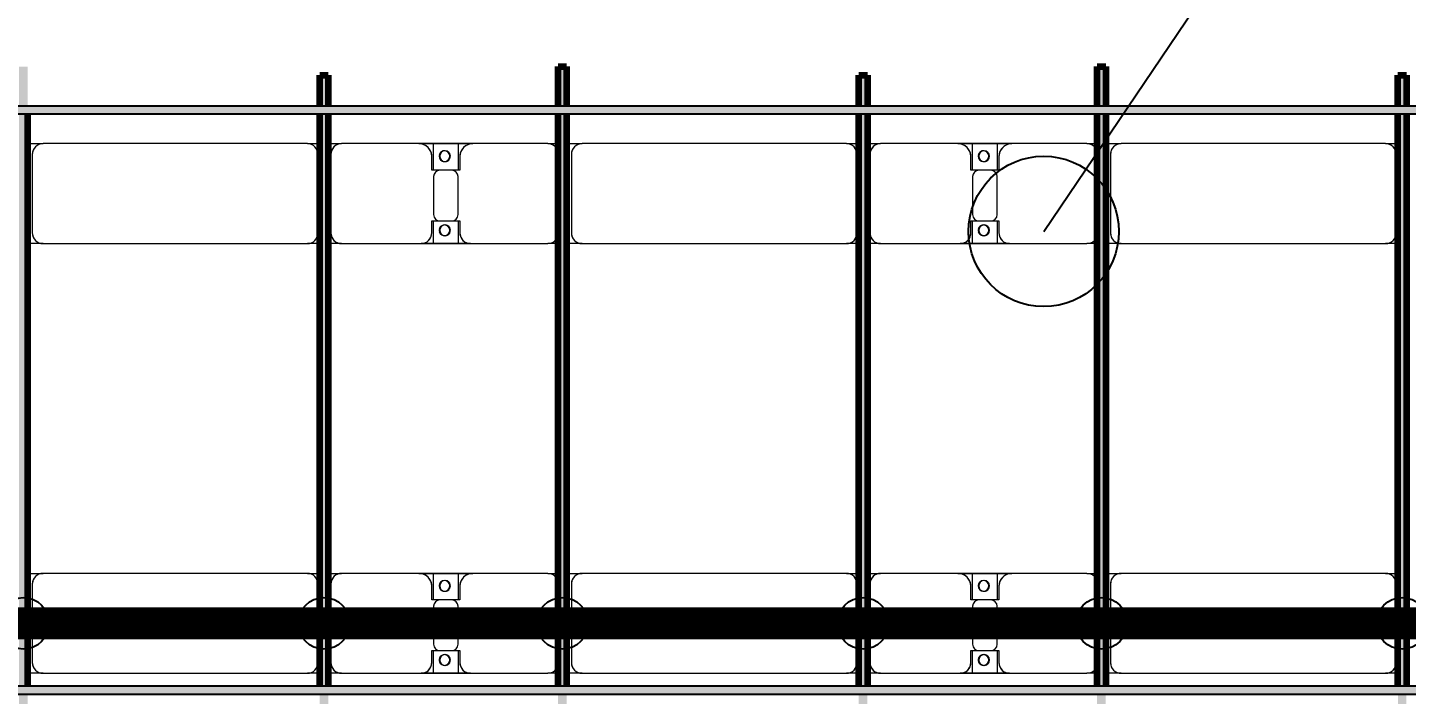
# Model space of a CAD drawing. Header units: millimetres. Extents: x -268744 to 115753, y -96240 to -10461.
# Drawn here: x -179409 to -172989, y -22647 to -19543 of the extents above; entities that cross this region are included whole.
import ezdxf

# ---------------------------------------------------------------- set-up
doc = ezdxf.new("R2010")
doc.units = ezdxf.units.MM
for name, color, linetype, lineweight in [('A-ANNO-DIMS', 211, 'Continuous', 9), ('A-ANNO-DIMS-900', 211, 'Continuous', 9), ('A-GENM', 13, 'Continuous', 9), ('S-BEAM', 12, 'Continuous', 9)]:
    doc.layers.add(name, color=color, linetype=linetype, lineweight=lineweight)
for name, color, linetype in [('GC-BICH NEO', 6, 'Continuous'), ('GC-DAY NEO', 5, 'Continuous'), ('GC-HOP 40x60 GIA CUONG', 1, 'Continuous')]:
    doc.layers.add(name, color=color, linetype=linetype)
doc.styles.add('Trebuchet MS', font='trebuc.ttf', dxfattribs={"width": 0.8, "height": 2700})
doc.dimstyles.new('Arc_Length_-_3mm_Trebuchet_MS_3', dxfattribs={"dimscale": 304.8, "dimtxt": 2783.567448, "dimasz": 2.952756, "dimexe": 4.429134, "dimexo": 4.429134, "dimgap": 0.885827, "dimtad": 1, "dimdec": 0, "dimrnd": 10, "dimzin": 0, "dimdsep": 46, "dimtxsty": 'Trebuchet MS', "dimblk1": 'OBLIQUE', "dimblk2": 'OBLIQUE', "dimsah": 1, "dimcen": 0.09, "dimdle": 2.952756, "dimazin": 0, "dimtfac": 1, "dimtdec": 4, "dimtix": 1, "dimtmove": 0, "dimatfit": 3, "dimfxl": 1, "dimtvp": 1, "dimtfill": 1, "dimtolj": 1, "dimtzin": 0, "dimarcsym": 2})

# ---------------------------------------------------------------- blocks, each defined once
blk = doc.blocks.new('Dầm C52 - Hộp 40x60-104813-KHUNG KẾT CẤU BÈ PIN 1')
at = {"layer": 'S-BEAM', "lineweight": 25}
blk.add_hatch(color=4, dxfattribs=at).paths.add_polyline_path([(-145811, -20), (145811, -20), (145811, 20), (-145811, 20)])
at = {"layer": 'S-BEAM', "color": 4, "lineweight": 25}
for p, q in [((-145811, 20), (145811, 20)), ((145811, -20), (-145811, -20))]:
    blk.add_line(p, q, dxfattribs=at)
blk = doc.blocks.new('Dầm C52 - Hộp 40x60-V24-KHUNG KẾT CẤU BÈ PIN 1')
at = {"layer": 'S-BEAM', "lineweight": 25}
blk.add_hatch(color=4, dxfattribs=at).paths.add_polyline_path([(-145811, -20), (145811, -20), (145811, 20), (-145811, 20)])
at = {"layer": 'S-BEAM', "color": 4, "lineweight": 25}
for p, q in [((-145811, 20), (145811, 20)), ((145811, -20), (-145811, -20))]:
    blk.add_line(p, q, dxfattribs=at)
blk = doc.blocks.new('Dầm C52 - Dầm C52-102502-KHUNG KẾT CẤU BÈ PIN 1')
at = {"layer": 'S-BEAM', "lineweight": 140}
h = blk.add_hatch(color=1, dxfattribs=at)
h.paths.add_polyline_path([(-25480.9, 20), (-25480.9, -20), (-25440.9, -20), (-25440.9, 20)])
h.paths.add_polyline_path([(-25400.9, 20), (-25400.9, -20), (-19440.9, -20), (-19443, 20), (-24983.5, 20)])
h.paths.add_polyline_path([(-19400.9, 20), (-19400.9, -20), (-13440.9, -20), (-13440.9, 20), (-18981.3, 20)])
h.paths.add_polyline_path([(-13400.9, -20), (-7440.9, -20), (-7440.9, 20), (-13400.9, 20)])
h.paths.add_polyline_path([(-7400.9, -20), (-1440.9, -20), (-1440.9, 20), (-7400.9, 20)])
h.paths.add_polyline_path([(-1400.9, -20), (4559.1, -20), (4559.1, 20), (-1400.9, 20)])
h.paths.add_polyline_path([(4599.1, 20), (4599.1, -20), (10559.1, -20), (10559.1, 20), (5027.2, 20)])
h.paths.add_polyline_path([(10599.1, -20), (16559.1, -20), (16559.1, 20), (10599.1, 20)])
h.paths.add_polyline_path([(16599.1, 20), (16599.1, -20), (22559.1, -20), (22559.1, 20), (17031.5, 20)])
h.paths.add_polyline_path([(22599.1, -20), (25259.1, -20), (25259.1, 20), (22599.1, 20)])
h.paths.add_polyline_path([(25299.1, -20), (25480.9, -20), (25480.9, 20), (25299.1, 20)])
at = {"layer": 'S-BEAM', "color": 1, "lineweight": 140}
blk.add_line((25259.1, -20), (22599.1, -20), dxfattribs=at)
blk = doc.blocks.new('Dầm C52 - Dầm C52-102503-KHUNG KẾT CẤU BÈ PIN 1')
at = {"layer": 'S-BEAM', "lineweight": 140}
h = blk.add_hatch(color=1, dxfattribs=at)
h.paths.add_polyline_path([(-25480.9, 20), (-25480.9, -20), (-25440.9, -20), (-25440.9, 20)])
h.paths.add_polyline_path([(-25400.9, 20), (-25400.9, -20), (-19440.9, -20), (-19443, 20), (-24983.5, 20)])
h.paths.add_polyline_path([(-19400.9, 20), (-19400.9, -20), (-13440.9, -20), (-13440.9, 20), (-17596.2, 20)])
h.paths.add_polyline_path([(-13400.9, -20), (-7440.9, -20), (-7440.9, 20), (-13400.9, 20)])
h.paths.add_polyline_path([(-7400.9, -20), (-1440.9, -20), (-1440.9, 20), (-7400.9, 20)])
h.paths.add_polyline_path([(-1400.9, -20), (4559.1, -20), (4559.1, 20), (-1400.9, 20)])
h.paths.add_polyline_path([(4599.1, -20), (10559.1, -20), (10559.1, 20), (4599.1, 20)])
h.paths.add_polyline_path([(10599.1, 20), (10599.1, -20), (16559.1, -20), (16559.1, 20), (11952.8, 20)])
h.paths.add_polyline_path([(16599.1, -20), (22559.1, -20), (22559.1, 20), (16599.1, 20)])
h.paths.add_polyline_path([(22599.1, -20), (25259.1, -20), (25259.1, 20), (22599.1, 20)])
h.paths.add_polyline_path([(25299.1, -20), (25441.8, -20), (25441.8, 20), (25299.1, 20)])
at = {"layer": 'S-BEAM', "color": 1, "lineweight": 140}
for p, q in [((22599.1, 20), (25259.1, 20)), ((25299.1, 20), (25441.8, 20)), ((25441.8, 20), (25441.8, -20)), ((25259.1, -20), (22599.1, -20)), ((25441.8, -20), (25299.1, -20))]:
    blk.add_line(p, q, dxfattribs=at)
blk = doc.blocks.new('Dầm C52 - Dầm C52-V2-KHUNG KẾT CẤU BÈ PIN 1')
at = {"layer": 'S-BEAM', "lineweight": 140}
h = blk.add_hatch(color=1, dxfattribs=at)
h.paths.add_polyline_path([(-25480.9, 20), (-25480.9, -20), (-25440.9, -20), (-25440.9, 20)])
h.paths.add_polyline_path([(-25400.9, 20), (-25400.9, -20), (-19440.9, -20), (-19443, 20), (-24983.5, 20)])
h.paths.add_polyline_path([(-19400.9, 20), (-19400.9, -20), (-13440.9, -20), (-13440.9, 20), (-18519.6, 20)])
h.paths.add_polyline_path([(-13400.9, -20), (-7440.9, -20), (-7440.9, 20), (-13400.9, 20)])
h.paths.add_polyline_path([(-7400.9, 20), (-7400.9, -20), (-1440.9, -20), (-1440.9, 20), (-6515.3, 20)])
h.paths.add_polyline_path([(-1400.9, 20), (-1400.9, -20), (4559.1, -20), (4559.1, 20), (-974.9, 20)])
h.paths.add_polyline_path([(4599.1, -20), (10559.1, -20), (10559.1, 20), (4599.1, 20)])
h.paths.add_polyline_path([(10599.1, -20), (16559.1, -20), (16559.1, 20), (10599.1, 20)])
h.paths.add_polyline_path([(16599.1, 20), (16599.1, -20), (22559.1, -20), (22559.1, 20), (17493.2, 20)])
h.paths.add_polyline_path([(22599.1, 20), (22599.1, -20), (25259.1, -20), (25259.1, 20), (23033.7, 20)])
h.paths.add_polyline_path([(25299.1, -20), (25480.9, -20), (25480.9, 20), (25299.1, 20)])
at = {"layer": 'S-BEAM', "color": 1, "lineweight": 140}
for p, q in [((22599.1, 20), (25259.1, 20)), ((25299.1, 20), (25480.9, 20)), ((25480.9, 20), (25480.9, -20)), ((25259.1, -20), (22599.1, -20)), ((25480.9, -20), (25299.1, -20))]:
    blk.add_line(p, q, dxfattribs=at)
blk = doc.blocks.new('Dai phao do pin - DẢI PHAO ĐỠ PIN-V53-KHUNG KẾT CẤU BÈ PIN 1')
at = {"layer": 'A-GENM', "color": 7}
for p, q in [((1817.6, 241.6), (1889.7, 241.6)), ((1817.6, 241.6), (1889.7, 241.6)), ((3120.3, 241.6), (1889.7, 241.6)), ((3120.3, 241.6), (3177.6, 241.6)), ((3120.3, 241.6), (3177.6, 241.6)), ((3217.6, 241.6), (3279.7, 241.6)), ((3217.6, 241.6), (3279.7, 241.6)), ((3639.7, 241.6), (3279.7, 241.6)), ((3639.7, 241.6), (3822.2, 241.6)), ((3822.2, 241.6), (3639.7, 241.6)), ((3707.8, 241.6), (3890.3, 241.6)), ((3707.8, 116.2), (3707.8, 241.6)), ((3890.3, 241.6), (3707.8, 241.6)), ((3822.2, 241.6), (3822.2, 116.2)), ((4240.3, 241.6), (3890.3, 241.6)), ((4240.3, 241.6), (4287.6, 241.6)), ((4240.3, 241.6), (4287.6, 241.6)), ((4327.6, 241.6), (4399.7, 241.6)), ((4327.6, 241.6), (4399.7, 241.6)), ((5630.3, 241.6), (4399.7, 241.6)), ((5630.3, 241.6), (5687.6, 241.6)), ((5630.3, 241.6), (5687.6, 241.6)), ((5727.6, 241.6), (5789.7, 241.6)), ((5727.6, 241.6), (5789.7, 241.6)), ((6149.7, 241.6), (5789.7, 241.6)), ((6149.7, 241.6), (6332.2, 241.6)), ((6332.2, 241.6), (6149.7, 241.6)), ((6217.8, 241.6), (6400.3, 241.6)), ((6217.8, 116.2), (6217.8, 241.6)), ((6400.3, 241.6), (6217.8, 241.6)), ((6332.2, 241.6), (6332.2, 116.2)), ((6750.3, 241.6), (6400.3, 241.6)), ((6750.3, 241.6), (6797.6, 241.6)), ((6750.3, 241.6), (6797.6, 241.6)), ((6837.6, 241.6), (6909.7, 241.6)), ((6837.6, 241.6), (6909.7, 241.6)), ((8140.3, 241.6), (6909.7, 241.6)), ((8140.3, 241.6), (8197.6, 241.6)), ((8140.3, 241.6), (8197.6, 241.6)), ((1839.7, 191.6), (1839.7, -173.4)), ((3170.3, -173.4), (3170.3, 191.6)), ((3229.7, 191.6), (3229.7, -173.4)), ((3699.7, 118.2), (3699.7, 181.6)), ((3830.3, 181.6), (3830.3, 118.2)), ((4349.7, 191.6), (4349.7, -173.4)), ((5680.3, -173.4), (5680.3, 191.6)), ((5739.7, 191.6), (5739.7, -173.4)), ((6209.7, 118.2), (6209.7, 181.6)), ((6340.3, 181.6), (6340.3, 118.2)), ((6859.7, 191.6), (6859.7, -173.4)), ((8190.3, -173.4), (8190.3, 191.6)), ((3792.2, 118.2), (3699.7, 118.2)), ((3707.8, 88.2), (3707.8, -88.2)), ((3830.3, 118.2), (3737.8, 118.2)), ((3822.2, -88.2), (3822.2, 88.2)), ((6302.2, 118.2), (6209.7, 118.2)), ((6217.8, 88.2), (6217.8, -88.2)), ((6340.3, 118.2), (6247.8, 118.2)), ((6332.2, -88.2), (6332.2, 88.2)), ((3699.7, -173.4), (3699.7, -118.2)), ((3699.7, -118.2), (3792.2, -118.2)), ((3707.8, -223.4), (3707.8, -116.2)), ((3737.8, -118.2), (3830.3, -118.2)), ((3822.2, -116.2), (3822.2, -223.4)), ((3830.3, -118.2), (3830.3, -173.4)), ((6209.7, -173.4), (6209.7, -118.2)), ((6209.7, -118.2), (6302.2, -118.2)), ((6217.8, -223.4), (6217.8, -116.2)), ((6247.8, -118.2), (6340.3, -118.2)), ((6332.2, -116.2), (6332.2, -223.4)), ((6340.3, -118.2), (6340.3, -173.4)), ((1889.7, -223.4), (1817.6, -223.4)), ((1889.7, -223.4), (1817.6, -223.4)), ((1889.7, -223.4), (3120.3, -223.4)), ((3177.6, -223.4), (3120.3, -223.4)), ((3177.6, -223.4), (3120.3, -223.4)), ((3279.7, -223.4), (3217.6, -223.4)), ((3279.7, -223.4), (3217.6, -223.4)), ((3279.7, -223.4), (3649.7, -223.4)), ((3822.2, -223.4), (3649.7, -223.4)), ((3649.7, -223.4), (3822.2, -223.4)), ((3880.3, -223.4), (3707.8, -223.4)), ((3707.8, -223.4), (3880.3, -223.4)), ((3880.3, -223.4), (4240.3, -223.4)), ((4287.6, -223.4), (4240.3, -223.4)), ((4287.6, -223.4), (4240.3, -223.4)), ((4399.7, -223.4), (4327.6, -223.4)), ((4399.7, -223.4), (4327.6, -223.4)), ((4399.7, -223.4), (5630.3, -223.4)), ((5687.6, -223.4), (5630.3, -223.4)), ((5687.6, -223.4), (5630.3, -223.4)), ((5789.7, -223.4), (5727.6, -223.4)), ((5789.7, -223.4), (5727.6, -223.4)), ((5789.7, -223.4), (6159.7, -223.4)), ((6332.2, -223.4), (6159.7, -223.4)), ((6159.7, -223.4), (6332.2, -223.4)), ((6390.3, -223.4), (6217.8, -223.4)), ((6217.8, -223.4), (6390.3, -223.4)), ((6390.3, -223.4), (6750.3, -223.4)), ((6797.6, -223.4), (6750.3, -223.4)), ((6797.6, -223.4), (6750.3, -223.4)), ((6909.7, -223.4), (6837.6, -223.4)), ((6909.7, -223.4), (6837.6, -223.4)), ((6909.7, -223.4), (8140.3, -223.4)), ((8197.6, -223.4), (8140.3, -223.4)), ((8197.6, -223.4), (8140.3, -223.4))]:
    blk.add_line(p, q, dxfattribs=at)
for centre, radius, start, end in [((1889.7, 191.6), 50, 90, 180), ((1889.7, 191.6), 50, 150, 180), ((1889.7, 191.6), 50, 105, 135), ((3120.3, 191.6), 50, 360, 90), ((3120.3, 191.6), 50, 60, 90), ((3120.3, 191.6), 50, 15, 30), ((3279.7, 191.6), 50, 90, 180), ((3279.7, 191.6), 50, 105, 180), ((3639.7, 181.6), 60, 360, 90), ((3639.7, 181.6), 60, 360, 60), ((3758.6, 183.2), 25, 0, 180), ((3758.6, 183.2), 25, 360, 165), ((3761.4, 183.2), 25, 0, 180), ((3761.4, 183.2), 25, 90, 180), ((3761.4, 183.2), 25, 15, 75), ((3890.3, 181.6), 60, 90, 180), ((3890.3, 181.6), 60, 120, 180), ((4240.3, 191.6), 50, 30, 90), ((4240.3, 191.6), 50, 30, 75), ((4399.7, 191.6), 50, 90, 180), ((4399.7, 191.6), 50, 150, 180), ((4399.7, 191.6), 50, 105, 135), ((5630.3, 191.6), 50, 360, 90), ((5630.3, 191.6), 50, 60, 90), ((5630.3, 191.6), 50, 15, 30), ((5789.7, 191.6), 50, 90, 180), ((5789.7, 191.6), 50, 105, 180), ((6149.7, 181.6), 60, 360, 90), ((6149.7, 181.6), 60, 360, 60), ((6268.6, 183.2), 25, 0, 180), ((6268.6, 183.2), 25, 0, 165), ((6271.4, 183.2), 25, 0, 180), ((6271.4, 183.2), 25, 90, 180), ((6271.4, 183.2), 25, 15, 75), ((6400.3, 181.6), 60, 90, 180), ((6400.3, 181.6), 60, 120, 180), ((6750.3, 191.6), 50, 30, 90), ((6750.3, 191.6), 50, 30, 75), ((6909.7, 191.6), 50, 90, 180), ((6909.7, 191.6), 50, 150, 180), ((6909.7, 191.6), 50, 105, 135), ((8140.3, 191.6), 50, 360, 90), ((8140.3, 191.6), 50, 60, 90), ((8140.3, 191.6), 50, 15, 30), ((3758.6, 183.2), 25, 180, 0), ((3761.4, 183.2), 25, 180, 0), ((3761.4, 183.2), 25, 180, 300), ((3758.6, 183.2), 25, 210, 360), ((3761.4, 183.2), 25, 330, 345), ((6268.6, 183.2), 25, 180, 0), ((6271.4, 183.2), 25, 180, 360), ((6271.4, 183.2), 25, 180, 300), ((6268.6, 183.2), 25, 210, 0), ((6271.4, 183.2), 25, 330, 345), ((3737.8, 88.2), 30, 90, 180), ((3792.2, 88.2), 30, 360, 90), ((6247.8, 88.2), 30, 90, 180), ((6302.2, 88.2), 30, 360, 90), ((3737.8, -88.2), 30, 180, 270), ((3792.2, -88.2), 30, 270, 360), ((6247.8, -88.2), 30, 180, 270), ((6302.2, -88.2), 30, 270, 0), ((1889.7, -173.4), 50, 180, 270), ((1889.7, -173.4), 50, 180, 210), ((3120.3, -173.4), 50, 270, 360), ((3120.3, -173.4), 50, 330, 360), ((3279.7, -173.4), 50, 180, 270), ((3279.7, -173.4), 50, 180, 255), ((3649.7, -173.4), 50, 270, 0), ((3649.7, -173.4), 50, 285, 0), ((3758.6, -161.8), 25, 0, 180), ((3758.6, -161.8), 25, 180, 0), ((3758.6, -161.8), 25, 105, 165), ((3758.6, -161.8), 25, 195, 0), ((3761.4, -161.8), 25, 0, 180), ((3761.4, -161.8), 25, 105, 180), ((3761.4, -161.8), 25, 180, 0), ((3761.4, -161.8), 25, 180, 270), ((3758.6, -161.8), 25, 0, 75), ((3761.4, -161.8), 25, 15, 75), ((3761.4, -161.8), 25, 285, 345), ((3880.3, -173.4), 50, 180, 270), ((3880.3, -173.4), 50, 180, 255), ((4399.7, -173.4), 50, 180, 270), ((4399.7, -173.4), 50, 180, 210), ((5630.3, -173.4), 50, 270, 360), ((5630.3, -173.4), 50, 330, 360), ((5789.7, -173.4), 50, 180, 270), ((5789.7, -173.4), 50, 180, 255), ((6159.7, -173.4), 50, 270, 360), ((6159.7, -173.4), 50, 285, 360), ((6268.6, -161.8), 25, 0, 180), ((6268.6, -161.8), 25, 180, 0), ((6268.6, -161.8), 25, 105, 165), ((6268.6, -161.8), 25, 195, 0), ((6271.4, -161.8), 25, 360, 180), ((6271.4, -161.8), 25, 105, 180), ((6271.4, -161.8), 25, 180, 360), ((6271.4, -161.8), 25, 180, 270), ((6268.6, -161.8), 25, 0, 75), ((6271.4, -161.8), 25, 15, 75), ((6271.4, -161.8), 25, 285, 345), ((6390.3, -173.4), 50, 180, 270), ((6390.3, -173.4), 50, 180, 255), ((6909.7, -173.4), 50, 180, 270), ((6909.7, -173.4), 50, 180, 210), ((8140.3, -173.4), 50, 270, 0), ((8140.3, -173.4), 50, 330, 360), ((1889.7, -173.4), 50, 240, 270), ((3120.3, -173.4), 50, 285, 300), ((4240.3, -173.4), 50, 270, 330), ((4240.3, -173.4), 50, 285, 330), ((4399.7, -173.4), 50, 240, 270), ((5630.3, -173.4), 50, 285, 300), ((6750.3, -173.4), 50, 270, 330), ((6750.3, -173.4), 50, 285, 330), ((6909.7, -173.4), 50, 240, 270), ((8140.3, -173.4), 50, 285, 300)]:
    blk.add_arc(centre, radius, start, end, dxfattribs=at)
blk = doc.blocks.new('Dai phao do pin - DẢI PHAO ĐỠ PIN-V54-KHUNG KẾT CẤU BÈ PIN 1')
at = {"layer": 'A-GENM', "color": 7}
for p, q in [((1817.6, 241.6), (1889.7, 241.6)), ((1817.6, 241.6), (1889.7, 241.6)), ((3120.3, 241.6), (1889.7, 241.6)), ((3120.3, 241.6), (3177.6, 241.6)), ((3120.3, 241.6), (3177.6, 241.6)), ((3217.6, 241.6), (3279.7, 241.6)), ((3217.6, 241.6), (3279.7, 241.6)), ((3639.7, 241.6), (3279.7, 241.6)), ((3639.7, 241.6), (3822.2, 241.6)), ((3822.2, 241.6), (3639.7, 241.6)), ((3707.8, 241.6), (3890.3, 241.6)), ((3707.8, 116.2), (3707.8, 241.6)), ((3890.3, 241.6), (3707.8, 241.6)), ((3822.2, 241.6), (3822.2, 116.2)), ((4240.3, 241.6), (3890.3, 241.6)), ((4240.3, 241.6), (4287.6, 241.6)), ((4240.3, 241.6), (4287.6, 241.6)), ((4327.6, 241.6), (4399.7, 241.6)), ((4327.6, 241.6), (4399.7, 241.6)), ((5630.3, 241.6), (4399.7, 241.6)), ((5630.3, 241.6), (5687.6, 241.6)), ((5630.3, 241.6), (5687.6, 241.6)), ((5727.6, 241.6), (5789.7, 241.6)), ((5727.6, 241.6), (5789.7, 241.6)), ((6149.7, 241.6), (5789.7, 241.6)), ((6149.7, 241.6), (6332.2, 241.6)), ((6332.2, 241.6), (6149.7, 241.6)), ((6217.8, 241.6), (6400.3, 241.6)), ((6217.8, 116.2), (6217.8, 241.6)), ((6400.3, 241.6), (6217.8, 241.6)), ((6332.2, 241.6), (6332.2, 116.2)), ((6750.3, 241.6), (6400.3, 241.6)), ((6750.3, 241.6), (6797.6, 241.6)), ((6750.3, 241.6), (6797.6, 241.6)), ((6837.6, 241.6), (6909.7, 241.6)), ((6837.6, 241.6), (6909.7, 241.6)), ((8140.3, 241.6), (6909.7, 241.6)), ((8140.3, 241.6), (8197.6, 241.6)), ((8140.3, 241.6), (8197.6, 241.6)), ((1839.7, 191.6), (1839.7, -173.4)), ((3170.3, -173.4), (3170.3, 191.6)), ((3229.7, 191.6), (3229.7, -173.4)), ((3699.7, 118.2), (3699.7, 181.6)), ((3830.3, 181.6), (3830.3, 118.2)), ((4349.7, 191.6), (4349.7, -173.4)), ((5680.3, -173.4), (5680.3, 191.6)), ((5739.7, 191.6), (5739.7, -173.4)), ((6209.7, 118.2), (6209.7, 181.6)), ((6340.3, 181.6), (6340.3, 118.2)), ((6859.7, 191.6), (6859.7, -173.4)), ((8190.3, -173.4), (8190.3, 191.6)), ((3792.2, 118.2), (3699.7, 118.2)), ((3707.8, 88.2), (3707.8, -88.2)), ((3830.3, 118.2), (3737.8, 118.2)), ((3822.2, -88.2), (3822.2, 88.2)), ((6302.2, 118.2), (6209.7, 118.2)), ((6217.8, 88.2), (6217.8, -88.2)), ((6340.3, 118.2), (6247.8, 118.2)), ((6332.2, -88.2), (6332.2, 88.2)), ((3699.7, -173.4), (3699.7, -118.2)), ((3699.7, -118.2), (3792.2, -118.2)), ((3707.8, -223.4), (3707.8, -116.2)), ((3737.8, -118.2), (3830.3, -118.2)), ((3822.2, -116.2), (3822.2, -223.4)), ((3830.3, -118.2), (3830.3, -173.4)), ((6209.7, -173.4), (6209.7, -118.2)), ((6209.7, -118.2), (6302.2, -118.2)), ((6217.8, -223.4), (6217.8, -116.2)), ((6247.8, -118.2), (6340.3, -118.2)), ((6332.2, -116.2), (6332.2, -223.4)), ((6340.3, -118.2), (6340.3, -173.4)), ((1889.7, -223.4), (1817.6, -223.4)), ((1889.7, -223.4), (1817.6, -223.4)), ((1889.7, -223.4), (3120.3, -223.4)), ((3177.6, -223.4), (3120.3, -223.4)), ((3177.6, -223.4), (3120.3, -223.4)), ((3279.7, -223.4), (3217.6, -223.4)), ((3279.7, -223.4), (3217.6, -223.4)), ((3279.7, -223.4), (3649.7, -223.4)), ((3822.2, -223.4), (3649.7, -223.4)), ((3649.7, -223.4), (3822.2, -223.4)), ((3880.3, -223.4), (3707.8, -223.4)), ((3707.8, -223.4), (3880.3, -223.4)), ((3880.3, -223.4), (4240.3, -223.4)), ((4287.6, -223.4), (4240.3, -223.4)), ((4287.6, -223.4), (4240.3, -223.4)), ((4399.7, -223.4), (4327.6, -223.4)), ((4399.7, -223.4), (4327.6, -223.4)), ((4399.7, -223.4), (5630.3, -223.4)), ((5687.6, -223.4), (5630.3, -223.4)), ((5687.6, -223.4), (5630.3, -223.4)), ((5789.7, -223.4), (5727.6, -223.4)), ((5789.7, -223.4), (5727.6, -223.4)), ((5789.7, -223.4), (6159.7, -223.4)), ((6332.2, -223.4), (6159.7, -223.4)), ((6159.7, -223.4), (6332.2, -223.4)), ((6390.3, -223.4), (6217.8, -223.4)), ((6217.8, -223.4), (6390.3, -223.4)), ((6390.3, -223.4), (6750.3, -223.4)), ((6797.6, -223.4), (6750.3, -223.4)), ((6797.6, -223.4), (6750.3, -223.4)), ((6909.7, -223.4), (6837.6, -223.4)), ((6909.7, -223.4), (6837.6, -223.4)), ((6909.7, -223.4), (8140.3, -223.4)), ((8197.6, -223.4), (8140.3, -223.4)), ((8197.6, -223.4), (8140.3, -223.4))]:
    blk.add_line(p, q, dxfattribs=at)
for centre, radius, start, end in [((1889.7, 191.6), 50, 90, 180), ((1889.7, 191.6), 50, 150, 180), ((1889.7, 191.6), 50, 105, 135), ((3120.3, 191.6), 50, 360, 90), ((3120.3, 191.6), 50, 60, 90), ((3120.3, 191.6), 50, 15, 30), ((3279.7, 191.6), 50, 90, 180), ((3279.7, 191.6), 50, 105, 180), ((3639.7, 181.6), 60, 360, 90), ((3639.7, 181.6), 60, 360, 60), ((3758.6, 183.2), 25, 0, 180), ((3758.6, 183.2), 25, 360, 165), ((3761.4, 183.2), 25, 0, 180), ((3761.4, 183.2), 25, 90, 180), ((3761.4, 183.2), 25, 15, 75), ((3890.3, 181.6), 60, 90, 180), ((3890.3, 181.6), 60, 120, 180), ((4240.3, 191.6), 50, 30, 90), ((4240.3, 191.6), 50, 30, 75), ((4399.7, 191.6), 50, 90, 180), ((4399.7, 191.6), 50, 150, 180), ((4399.7, 191.6), 50, 105, 135), ((5630.3, 191.6), 50, 360, 90), ((5630.3, 191.6), 50, 60, 90), ((5630.3, 191.6), 50, 15, 30), ((5789.7, 191.6), 50, 90, 180), ((5789.7, 191.6), 50, 105, 180), ((6149.7, 181.6), 60, 360, 90), ((6149.7, 181.6), 60, 360, 60), ((6268.6, 183.2), 25, 0, 180), ((6268.6, 183.2), 25, 0, 165), ((6271.4, 183.2), 25, 0, 180), ((6271.4, 183.2), 25, 90, 180), ((6271.4, 183.2), 25, 15, 75), ((6400.3, 181.6), 60, 90, 180), ((6400.3, 181.6), 60, 120, 180), ((6750.3, 191.6), 50, 30, 90), ((6750.3, 191.6), 50, 30, 75), ((6909.7, 191.6), 50, 90, 180), ((6909.7, 191.6), 50, 150, 180), ((6909.7, 191.6), 50, 105, 135), ((8140.3, 191.6), 50, 360, 90), ((8140.3, 191.6), 50, 60, 90), ((8140.3, 191.6), 50, 15, 30), ((3758.6, 183.2), 25, 180, 0), ((3761.4, 183.2), 25, 180, 0), ((3761.4, 183.2), 25, 180, 300), ((3758.6, 183.2), 25, 210, 360), ((3761.4, 183.2), 25, 330, 345), ((6268.6, 183.2), 25, 180, 0), ((6271.4, 183.2), 25, 180, 360), ((6271.4, 183.2), 25, 180, 300), ((6268.6, 183.2), 25, 210, 0), ((6271.4, 183.2), 25, 330, 345), ((3737.8, 88.2), 30, 90, 180), ((3792.2, 88.2), 30, 360, 90), ((6247.8, 88.2), 30, 90, 180), ((6302.2, 88.2), 30, 360, 90), ((3737.8, -88.2), 30, 180, 270), ((3792.2, -88.2), 30, 270, 360), ((6247.8, -88.2), 30, 180, 270), ((6302.2, -88.2), 30, 270, 0), ((1889.7, -173.4), 50, 180, 270), ((1889.7, -173.4), 50, 180, 210), ((3120.3, -173.4), 50, 270, 360), ((3120.3, -173.4), 50, 330, 360), ((3279.7, -173.4), 50, 180, 270), ((3279.7, -173.4), 50, 180, 255), ((3649.7, -173.4), 50, 270, 0), ((3649.7, -173.4), 50, 285, 0), ((3758.6, -161.8), 25, 0, 180), ((3758.6, -161.8), 25, 180, 0), ((3758.6, -161.8), 25, 105, 165), ((3758.6, -161.8), 25, 195, 0), ((3761.4, -161.8), 25, 0, 180), ((3761.4, -161.8), 25, 105, 180), ((3761.4, -161.8), 25, 180, 0), ((3761.4, -161.8), 25, 180, 270), ((3758.6, -161.8), 25, 0, 75), ((3761.4, -161.8), 25, 15, 75), ((3761.4, -161.8), 25, 285, 345), ((3880.3, -173.4), 50, 180, 270), ((3880.3, -173.4), 50, 180, 255), ((4399.7, -173.4), 50, 180, 270), ((4399.7, -173.4), 50, 180, 210), ((5630.3, -173.4), 50, 270, 360), ((5630.3, -173.4), 50, 330, 360), ((5789.7, -173.4), 50, 180, 270), ((5789.7, -173.4), 50, 180, 255), ((6159.7, -173.4), 50, 270, 360), ((6159.7, -173.4), 50, 285, 360), ((6268.6, -161.8), 25, 0, 180), ((6268.6, -161.8), 25, 180, 0), ((6268.6, -161.8), 25, 105, 165), ((6268.6, -161.8), 25, 195, 0), ((6271.4, -161.8), 25, 360, 180), ((6271.4, -161.8), 25, 105, 180), ((6271.4, -161.8), 25, 180, 360), ((6271.4, -161.8), 25, 180, 270), ((6268.6, -161.8), 25, 0, 75), ((6271.4, -161.8), 25, 15, 75), ((6271.4, -161.8), 25, 285, 345), ((6390.3, -173.4), 50, 180, 270), ((6390.3, -173.4), 50, 180, 255), ((6909.7, -173.4), 50, 180, 270), ((6909.7, -173.4), 50, 180, 210), ((8140.3, -173.4), 50, 270, 0), ((8140.3, -173.4), 50, 330, 360), ((1889.7, -173.4), 50, 240, 270), ((3120.3, -173.4), 50, 285, 300), ((4240.3, -173.4), 50, 270, 330), ((4240.3, -173.4), 50, 285, 330), ((4399.7, -173.4), 50, 240, 270), ((5630.3, -173.4), 50, 285, 300), ((6750.3, -173.4), 50, 270, 330), ((6750.3, -173.4), 50, 285, 330), ((6909.7, -173.4), 50, 240, 270), ((8140.3, -173.4), 50, 285, 300)]:
    blk.add_arc(centre, radius, start, end, dxfattribs=at)
blk = doc.blocks.new('be pin 1_rvt-1-KHUNG KẾT CẤU BÈ PIN 1')
at = {"layer": 'A-GENM', "lineweight": 9}
for name, p in [('Dai phao do pin - DẢI PHAO ĐỠ PIN-V54-KHUNG KẾT CẤU BÈ PIN 1', (-181226.8, -20324.7)), ('Dai phao do pin - DẢI PHAO ĐỠ PIN-V53-KHUNG KẾT CẤU BÈ PIN 1', (-181226.8, -22324.7))]:
    blk.add_blockref(name, p, dxfattribs=at)
at = {"layer": 'S-BEAM', "lineweight": 9, "rotation": 90.00000000032618}
for name, p in [('Dầm C52 - Dầm C52-102502-KHUNG KẾT CẤU BÈ PIN 1', (-179429.1, -45205.6)), ('Dầm C52 - Dầm C52-102503-KHUNG KẾT CẤU BÈ PIN 1', (-178029.1, -45205.6)), ('Dầm C52 - Dầm C52-V2-KHUNG KẾT CẤU BÈ PIN 1', (-176919.1, -45205.6)), ('Dầm C52 - Dầm C52-102503-KHUNG KẾT CẤU BÈ PIN 1', (-175519.1, -45205.6)), ('Dầm C52 - Dầm C52-V2-KHUNG KẾT CẤU BÈ PIN 1', (-174409.1, -45205.6)), ('Dầm C52 - Dầm C52-102503-KHUNG KẾT CẤU BÈ PIN 1', (-173009.1, -45205.6))]:
    blk.add_blockref(name, p, dxfattribs=at)
at = {"layer": 'S-BEAM', "lineweight": 9}
for name, p in [('Dầm C52 - Hộp 40x60-V24-KHUNG KẾT CẤU BÈ PIN 1', (-110896.7, -19926.5)), ('Dầm C52 - Hộp 40x60-104813-KHUNG KẾT CẤU BÈ PIN 1', (-110896.7, -22626.5))]:
    blk.add_blockref(name, p, dxfattribs=at)
blk = doc.blocks.new('DIMBLOCK3-KHUNG KẾT CẤU BÈ PIN 1')
at = {"layer": 'A-ANNO-DIMS-900', "transparency": 16777216}
for p, q in [((-183734, -14861.3), (-183734, -13511.3)), ((-110909, -14861.3), (-110909, -13511.3)), ((-183734, -14861.3), (-110909, -14861.3)), ((-183734, -14861.3), (-183734, -18738.1)), ((-110909, -14861.3), (-110909, -18738.1))]:
    blk.add_line(p, q, dxfattribs=at)
at = {"layer": 'A-ANNO-DIMS-900', "lineweight": 70, "transparency": 16777216}
for p, q in [((-183734, -14861.3), (-183284, -14411.3)), ((-110909, -14861.3), (-110459, -14411.3)), ((-183734, -14861.3), (-184184, -15311.3)), ((-110909, -14861.3), (-111359, -15311.3))]:
    blk.add_line(p, q, dxfattribs=at)
at = {"layer": 'A-ANNO-DIMS-900', "color": 0, "transparency": 16777216, "insert": (-150859.9, -11136.4), "char_height": 2700, "width": 8492.24, "attachment_point": 1, "line_spacing_factor": 1.048425, "style": 'Trebuchet MS', "bg_fill": 3, "box_fill_scale": 1.25, "bg_fill_color": 256, "bg_fill_true_color": 13158600, "bg_fill_transparency": 0}
blk.add_mtext('72830', dxfattribs=at)
blk = doc.blocks.new('_Oblique')
at = {"color": 0, "linetype": 'ByBlock', "lineweight": -2}
blk.add_line((-0.5, -0.5), (0.5, 0.5), dxfattribs=at)

msp = doc.modelspace()

# ---------------------------------------------------------------- linework, layer by layer
at = {"layer": 'GC-BICH NEO'}
msp.add_circle((-174678.1, -20491.7), 350, dxfattribs=at)
at = {"layer": 'GC-HOP 40x60 GIA CUONG', "const_width": 150}
msp.add_lwpolyline([(-179979.2, -22315.6), (-165428.1, -22315.6)], dxfattribs=at)
at = {"layer": 'GC-HOP 40x60 GIA CUONG'}
for centre in [(-179429.1, -22315.6), (-178029.1, -22315.6), (-176919.1, -22315.6), (-175519.1, -22315.6), (-174409.1, -22315.6), (-173009.1, -22315.6)]:
    msp.add_circle(centre, 120, dxfattribs=at)

# ---------------------------------------------------------------- block references
at = {"lineweight": 5}
msp.add_blockref('be pin 1_rvt-1-KHUNG KẾT CẤU BÈ PIN 1', (0, 0), dxfattribs=at)

# ---------------------------------------------------------------- next in the draw order: dimensions: what is measured, and where the dimension line sits
at = {"layer": 'A-ANNO-DIMS'}
dim = msp.add_linear_dim(base=(-110909, -14861.3), p1=(-183734, -20088.1), p2=(-110909, -20088.1), angle=0, dimstyle='Arc_Length_-_3mm_Trebuchet_MS_3', override={"dimpost": '<>', "dimfxl": 72825}, dxfattribs=at)
dim.commit()
dim.dimension.update_dxf_attribs({"geometry": 'DIMBLOCK3-KHUNG KẾT CẤU BÈ PIN 1', "text_midpoint": (-147321.5, -13217.6)})

# ---------------------------------------------------------------- next in the draw order: linework, layer by layer
at = {"layer": 'GC-DAY NEO'}
msp.add_line((-174678.1, -20491.7), (-170199, -13863.1), dxfattribs=at)

doc.saveas('drawing.dxf')
